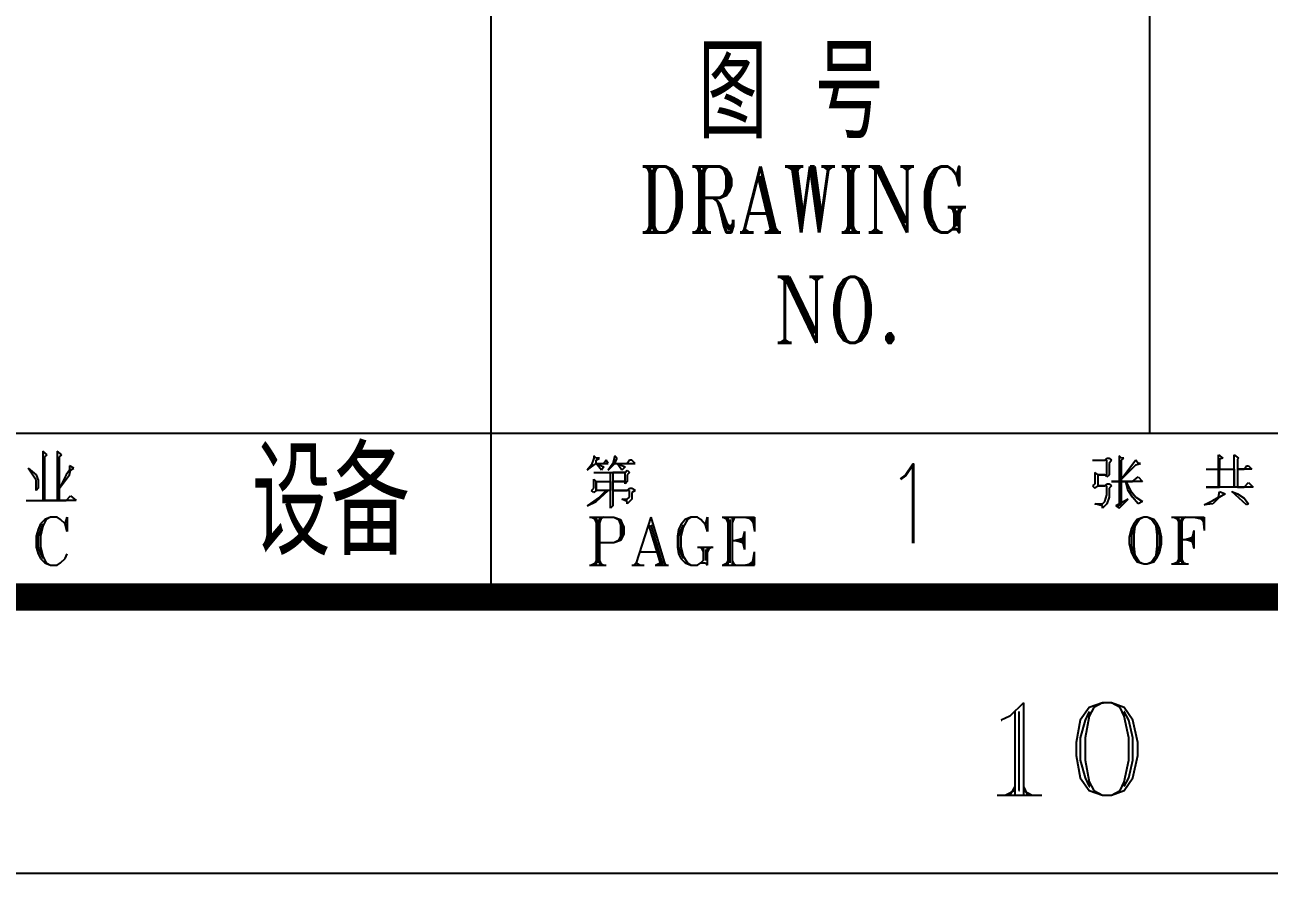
# Model space of a CAD drawing. Extents: x 0 to 1476, y -3 to 841.
# Drawn here: x 1382.42 to 1429.64, y -2.52 to 29.68 of the extents above; entities that cross this region are included whole.
import ezdxf

# ---------------------------------------------------------------- set-up
doc = ezdxf.new("R2010")
doc.units = 0
doc.header["$LTSCALE"] = 3
doc.header["$MEASUREMENT"] = 0
doc.layers.get('0').update_dxf_attribs({"linetype": 'CONTINUOUS'})
doc.layers.add('BORDER', color=7, linetype='CONTINUOUS')
doc.layers.add('LAYER1', color=2, linetype='CONTINUOUS')
doc.styles.add('HEAD', font='ROMANT.SHX', dxfattribs={"width": 0.8, "height": 3.5, "bigfont": 'hztxt.shx'})
doc.styles.add('HZTXT', font='romans', dxfattribs={"width": 0.75, "bigfont": 'HZTXT'})

msp = doc.modelspace()

# ---------------------------------------------------------------- linework, layer by layer
at = {"layer": 'BORDER'}
for p, q in [((1400.11291, 8.15457), (1400.11291, 58.16237)), ((1425.11291, 14.16736), (1425.11291, 58.16237)), ((1465.1138, 14.16736), (1285.06879, 14.16736)), ((1383.26361, 13.36283), (1383.09424, 13.48987)), ((1383.09424, 13.48987), (1383.09424, 11.62675)), ((1383.17893, 13.27815), (1383.26361, 13.36283)), ((1383.17893, 11.62675), (1383.17893, 13.27815)), ((1383.81408, 13.36283), (1383.64471, 13.48987)), ((1383.64471, 13.48987), (1383.64471, 11.62675)), ((1383.72939, 13.27815), (1383.81408, 13.36283)), ((1383.72939, 12.09253), (1383.72939, 13.27815)), ((1404.01132, 13.2358), (1403.92663, 12.98174)), ((1404.096, 13.2358), (1404.01132, 13.32049)), ((1404.01132, 13.32049), (1404.01132, 13.2358)), ((1404.096, 13.15112), (1404.22303, 13.2358)), ((1404.22303, 13.2358), (1404.096, 13.2358)), ((1404.81585, 13.32049), (1404.73116, 13.02409)), ((1404.90053, 13.2358), (1404.81585, 13.32049)), ((1404.81585, 13.02409), (1404.90053, 13.2358)), ((1423.40469, 13.15112), (1423.48937, 13.2358)), ((1423.48937, 13.2358), (1423.57406, 13.2358)), ((1423.57406, 13.2358), (1423.65875, 13.15112)), ((1424.03984, 13.2358), (1423.95515, 13.32049)), ((1423.95515, 13.32049), (1423.95515, 12.34659)), ((1424.03984, 13.15112), (1424.12453, 13.2358)), ((1424.12453, 13.2358), (1424.03984, 13.2358)), ((1427.72374, 12.81237), (1427.72374, 13.36283)), ((1427.72374, 13.36283), (1427.89311, 13.2358)), ((1427.89311, 13.2358), (1427.76608, 13.19346)), ((1428.31655, 13.36283), (1428.48592, 13.2358)), ((1428.31655, 12.81237), (1428.31655, 13.36283)), ((1428.48592, 13.2358), (1428.44358, 13.19346)), ((1382.54377, 12.85471), (1382.84018, 12.60065)), ((1382.84018, 12.38893), (1382.54377, 12.85471)), ((1384.11048, 12.77002), (1383.98345, 12.60065)), ((1384.27986, 12.85471), (1384.11048, 12.9394)), ((1384.11048, 12.9394), (1384.11048, 12.77002)), ((1384.11048, 12.60065), (1384.15283, 12.77002)), ((1384.15283, 12.77002), (1384.27986, 12.85471)), ((1403.92663, 12.98174), (1403.75726, 12.77002)), ((1403.75726, 12.77002), (1403.92663, 12.89706)), ((1403.92663, 12.89706), (1404.096, 13.02409)), ((1404.096, 13.02409), (1404.096, 13.15112)), ((1404.096, 13.02409), (1404.39241, 12.89706)), ((1404.30772, 12.77002), (1404.096, 13.02409)), ((1404.096, 13.02409), (1404.56178, 13.02409)), ((1404.39241, 12.89706), (1404.30772, 12.77002)), ((1404.4771, 13.15112), (1404.39241, 13.02409)), ((1404.56178, 13.02409), (1404.4771, 13.15112)), ((1404.73116, 13.02409), (1404.56178, 12.77002)), ((1404.56178, 12.77002), (1404.81585, 13.02409)), ((1404.81585, 13.02409), (1404.90053, 13.02409)), ((1404.90053, 13.02409), (1405.19694, 12.89706)), ((1405.06991, 12.77002), (1404.90053, 13.02409)), ((1404.90053, 13.02409), (1405.57803, 13.02409)), ((1405.19694, 12.89706), (1405.06991, 12.77002)), ((1405.19694, 12.68534), (1405.28162, 12.77002)), ((1405.36631, 13.15112), (1405.28162, 13.02409)), ((1405.28162, 12.77002), (1405.36631, 12.68534)), ((1405.451, 13.15112), (1405.36631, 13.15112)), ((1405.57803, 13.02409), (1405.451, 13.15112)), ((1422.93891, 13.15112), (1423.40469, 13.15112)), ((1423.48937, 13.15112), (1423.40469, 13.15112)), ((1423.48937, 12.60065), (1423.48937, 13.15112)), ((1423.65875, 13.15112), (1423.57406, 13.02409)), ((1423.57406, 13.02409), (1423.57406, 12.60065)), ((1424.59031, 13.15112), (1424.03984, 12.43128)), ((1424.03984, 12.43128), (1424.03984, 13.15112)), ((1424.03984, 12.43128), (1424.59031, 12.98174)), ((1424.675, 13.02409), (1424.59031, 13.15112)), ((1424.59031, 12.98174), (1424.75968, 13.02409)), ((1424.75968, 13.02409), (1424.675, 13.02409)), ((1427.25796, 12.81237), (1427.72374, 12.81237)), ((1427.72374, 12.13487), (1427.72374, 12.81237)), ((1427.72374, 12.81237), (1427.72374, 12.13487)), ((1427.76608, 13.19346), (1427.76608, 12.81237)), ((1427.76608, 12.13487), (1427.76608, 12.81237)), ((1427.76608, 12.81237), (1428.31655, 12.81237)), ((1428.31655, 12.13487), (1428.31655, 12.81237)), ((1428.31655, 12.81237), (1428.31655, 12.13487)), ((1428.44358, 13.19346), (1428.44358, 12.81237)), ((1428.44358, 12.81237), (1428.69764, 12.81237)), ((1428.99404, 12.81237), (1428.44358, 12.81237)), ((1428.44358, 12.81237), (1428.44358, 12.13487)), ((1428.69764, 12.81237), (1428.78233, 12.9394)), ((1428.78233, 12.9394), (1428.86701, 12.9394)), ((1428.86701, 12.9394), (1428.99404, 12.81237)), ((1382.84018, 12.60065), (1382.92486, 12.38893)), ((1382.84018, 12.00784), (1382.84018, 12.38893)), ((1382.92486, 12.38893), (1382.92486, 12.09253)), ((1383.72939, 12.09253), (1384.11048, 12.60065)), ((1383.98345, 12.60065), (1383.72939, 12.09253)), ((1404.01132, 12.68534), (1405.19694, 12.68534)), ((1404.01132, 12.09253), (1404.01132, 12.43128)), ((1404.01132, 12.43128), (1404.096, 12.34659)), ((1404.096, 12.34659), (1404.096, 12.00784)), ((1404.096, 12.00784), (1404.096, 12.34659)), ((1404.096, 12.34659), (1404.64647, 12.34659)), ((1404.64647, 12.00784), (1404.64647, 12.68534)), ((1404.64647, 12.34659), (1404.64647, 12.00784)), ((1405.19694, 12.68534), (1404.73116, 12.68534)), ((1404.73116, 12.68534), (1404.73116, 12.34659)), ((1404.73116, 12.34659), (1405.19694, 12.34659)), ((1405.19694, 12.34659), (1404.73116, 12.34659)), ((1404.73116, 12.34659), (1404.73116, 12.00784)), ((1405.19694, 12.2619), (1405.19694, 12.68534)), ((1405.28162, 12.34659), (1405.19694, 12.2619)), ((1405.36631, 12.68534), (1405.28162, 12.60065)), ((1405.28162, 12.60065), (1405.28162, 12.34659)), ((1423.15063, 12.60065), (1423.02359, 12.68534)), ((1423.02359, 12.68534), (1423.02359, 12.2619)), ((1423.40469, 12.60065), (1423.15063, 12.60065)), ((1423.15063, 12.17721), (1423.15063, 12.60065)), ((1423.15063, 12.60065), (1423.48937, 12.60065)), ((1423.48937, 12.51596), (1423.40469, 12.60065)), ((1423.57406, 12.60065), (1423.48937, 12.51596)), ((1423.95515, 12.34659), (1423.65875, 12.34659)), ((1423.65875, 12.34659), (1423.95515, 12.34659)), ((1423.95515, 12.34659), (1423.95515, 11.41503)), ((1424.03984, 12.34659), (1424.03984, 12.43128)), ((1424.03984, 12.34659), (1424.46328, 12.34659)), ((1424.03984, 11.49972), (1424.03984, 12.34659)), ((1424.20922, 12.34659), (1424.03984, 12.34659)), ((1424.84437, 12.34659), (1424.20922, 12.34659)), ((1424.20922, 12.34659), (1424.2939, 12.17721)), ((1424.2939, 12.00784), (1424.20922, 12.34659)), ((1424.46328, 12.34659), (1424.675, 12.51596)), ((1424.675, 12.51596), (1424.84437, 12.34659)), ((1428.69764, 12.13487), (1428.86701, 12.30424)), ((1428.86701, 12.30424), (1429.03639, 12.13487)), ((1382.92486, 12.09253), (1382.84018, 12.00784)), ((1383.72939, 11.62675), (1383.72939, 12.09253)), ((1403.92663, 12.00784), (1404.01132, 12.09253)), ((1404.01132, 11.92315), (1403.92663, 12.00784)), ((1404.096, 12.00784), (1404.01132, 11.92315)), ((1404.096, 11.5844), (1404.56178, 12.00784)), ((1404.56178, 12.00784), (1404.096, 12.00784)), ((1404.4771, 12.00784), (1404.22303, 11.75378)), ((1404.64647, 12.00784), (1404.4771, 12.00784)), ((1404.64647, 11.33034), (1404.64647, 12.00784)), ((1404.73116, 12.00784), (1405.28162, 12.00784)), ((1405.36631, 12.00784), (1404.73116, 12.00784)), ((1404.73116, 12.00784), (1404.73116, 11.41503)), ((1405.28162, 12.00784), (1405.36631, 12.09253)), ((1405.36631, 12.09253), (1405.451, 12.09253)), ((1405.36631, 11.75378), (1405.36631, 12.00784)), ((1405.451, 12.09253), (1405.57803, 12.00784)), ((1405.57803, 12.00784), (1405.451, 11.92315)), ((1405.451, 11.92315), (1405.451, 11.66909)), ((1423.02359, 12.2619), (1422.93891, 12.17721)), ((1422.93891, 12.17721), (1423.02359, 12.09253)), ((1423.02359, 12.09253), (1423.15063, 12.17721)), ((1423.15063, 12.17721), (1423.40469, 12.17721)), ((1423.48937, 12.17721), (1423.15063, 12.17721)), ((1423.40469, 12.17721), (1423.48937, 12.2619)), ((1423.40469, 11.5844), (1423.48937, 11.83847)), ((1423.48937, 12.2619), (1423.57406, 12.2619)), ((1423.48937, 11.83847), (1423.48937, 12.17721)), ((1423.57406, 12.2619), (1423.65875, 12.17721)), ((1423.65875, 12.17721), (1423.57406, 12.09253)), ((1423.57406, 12.09253), (1423.57406, 11.75378)), ((1424.2939, 12.17721), (1424.37859, 12.00784)), ((1424.46328, 11.75378), (1424.2939, 12.00784)), ((1424.37859, 12.00784), (1424.59031, 11.75378)), ((1427.25796, 12.13487), (1427.72374, 12.13487)), ((1428.31655, 12.13487), (1427.25796, 12.13487)), ((1427.72374, 12.13487), (1427.76608, 12.13487)), ((1427.72374, 11.75378), (1427.76608, 11.9655)), ((1427.76608, 11.9655), (1427.9778, 11.88081)), ((1427.9778, 11.88081), (1427.76608, 11.75378)), ((1428.23186, 11.9655), (1428.44358, 11.88081)), ((1428.78233, 11.45737), (1428.23186, 11.9655)), ((1429.03639, 12.13487), (1428.31655, 12.13487)), ((1428.44358, 12.13487), (1428.69764, 12.13487)), ((1428.44358, 11.88081), (1428.69764, 11.71143)), ((1382.45908, 11.62675), (1383.98345, 11.62675)), ((1383.64471, 11.62675), (1383.17893, 11.62675)), ((1384.36455, 11.62675), (1383.72939, 11.62675)), ((1383.98345, 11.62675), (1384.15283, 11.79612)), ((1384.15283, 11.79612), (1384.36455, 11.62675)), ((1404.22303, 11.75378), (1403.75726, 11.41503)), ((1403.75726, 11.41503), (1404.096, 11.5844)), ((1404.73116, 11.41503), (1404.64647, 11.33034)), ((1405.28162, 11.5844), (1405.06991, 11.66909)), ((1405.06991, 11.66909), (1405.28162, 11.66909)), ((1405.28162, 11.66909), (1405.36631, 11.75378)), ((1405.451, 11.66909), (1405.28162, 11.49972)), ((1405.28162, 11.49972), (1405.28162, 11.5844)), ((1423.32, 11.41503), (1423.02359, 11.49972)), ((1423.02359, 11.49972), (1423.32, 11.49972)), ((1423.32, 11.49972), (1423.40469, 11.5844)), ((1423.48937, 11.49972), (1423.32, 11.33034)), ((1423.32, 11.33034), (1423.32, 11.41503)), ((1423.57406, 11.75378), (1423.48937, 11.49972)), ((1424.2939, 11.66909), (1423.82812, 11.41503)), ((1423.82812, 11.41503), (1424.03984, 11.49972)), ((1423.95515, 11.41503), (1423.82812, 11.41503)), ((1423.82812, 11.41503), (1423.95515, 11.33034)), ((1423.95515, 11.33034), (1424.2939, 11.66909)), ((1424.675, 11.49972), (1424.46328, 11.75378)), ((1424.59031, 11.75378), (1424.84437, 11.5844)), ((1424.84437, 11.5844), (1424.675, 11.49972)), ((1427.17327, 11.45737), (1427.51202, 11.62675)), ((1427.51202, 11.49972), (1427.17327, 11.45737)), ((1427.76608, 11.75378), (1427.51202, 11.49972)), ((1427.51202, 11.62675), (1427.72374, 11.75378)), ((1428.69764, 11.71143), (1428.86701, 11.49972)), ((1428.86701, 11.49972), (1428.78233, 11.45737)), ((1383.17893, 10.90691), (1383.00955, 10.73753)), ((1383.22127, 10.90691), (1383.09424, 10.65284)), ((1383.39064, 10.99159), (1383.17893, 10.90691)), ((1383.39064, 10.99159), (1383.22127, 10.90691)), ((1383.64471, 10.99159), (1383.39064, 10.99159)), ((1383.77174, 10.90691), (1383.64471, 10.99159)), ((1383.94111, 10.73753), (1383.77174, 10.90691)), ((1383.94111, 10.73753), (1384.0258, 10.99159)), ((1384.0258, 10.99159), (1384.0258, 10.44113)), ((1403.84194, 10.99159), (1404.7735, 10.99159)), ((1403.92663, 10.99159), (1404.096, 10.90691)), ((1404.01132, 10.99159), (1404.096, 10.77987)), ((1404.096, 10.99159), (1404.096, 9.17082)), ((1404.18069, 10.90691), (1404.18069, 9.25551)), ((1404.22303, 10.99159), (1404.22303, 9.17082)), ((1404.30772, 10.99159), (1404.22303, 10.77987)), ((1404.39241, 10.99159), (1404.22303, 10.90691)), ((1404.7735, 10.99159), (1405.02756, 10.90691)), ((1404.7735, 10.99159), (1404.94288, 10.90691)), ((1404.94288, 10.90691), (1405.02756, 10.69519)), ((1405.02756, 10.90691), (1405.06991, 10.77987)), ((1406.17084, 10.99159), (1405.62037, 9.25551)), ((1406.17084, 10.99159), (1406.72131, 9.17082)), ((1407.48349, 10.90691), (1407.31412, 10.69519)), ((1407.56818, 10.90691), (1407.39881, 10.6105)), ((1407.69521, 10.99159), (1407.48349, 10.90691)), ((1407.69521, 10.99159), (1407.56818, 10.90691)), ((1407.94927, 10.99159), (1407.69521, 10.99159)), ((1408.0763, 10.90691), (1407.94927, 10.99159)), ((1408.24568, 10.69519), (1408.0763, 10.90691)), ((1408.24568, 10.69519), (1408.33036, 10.99159)), ((1408.33036, 10.99159), (1408.33036, 10.44113)), ((1408.88083, 10.99159), (1410.1088, 10.99159)), ((1408.92317, 10.99159), (1409.09255, 10.90691)), ((1409.00786, 10.99159), (1409.09255, 10.77987)), ((1409.09255, 10.99159), (1409.09255, 9.17082)), ((1409.17724, 10.90691), (1409.17724, 9.25551)), ((1409.26192, 10.99159), (1409.26192, 9.17082)), ((1409.34661, 10.99159), (1409.26192, 10.77987)), ((1409.38895, 10.99159), (1409.26192, 10.90691)), ((1409.7277, 10.99159), (1410.1088, 10.90691)), ((1409.85473, 10.99159), (1410.1088, 10.77987)), ((1409.93942, 10.99159), (1410.1088, 10.69519)), ((1410.02411, 10.99159), (1410.1088, 10.44113)), ((1410.1088, 10.99159), (1410.1088, 10.44113)), ((1424.63265, 10.90691), (1424.50562, 10.73753)), ((1424.71734, 10.90691), (1424.54796, 10.65284)), ((1424.88671, 10.99159), (1424.63265, 10.90691)), ((1424.88671, 10.99159), (1424.71734, 10.90691)), ((1425.01374, 10.99159), (1424.88671, 10.99159)), ((1425.26781, 10.90691), (1425.01374, 10.99159)), ((1425.18312, 10.90691), (1425.01374, 10.99159)), ((1425.35249, 10.65284), (1425.18312, 10.90691)), ((1425.39484, 10.73753), (1425.26781, 10.90691)), ((1425.9453, 10.99159), (1427.17327, 10.99159)), ((1426.02999, 10.99159), (1426.19937, 10.90691)), ((1426.11468, 10.99159), (1426.19937, 10.82222)), ((1426.19937, 10.99159), (1426.19937, 9.21316)), ((1426.28405, 10.90691), (1426.28405, 9.29785)), ((1426.3264, 10.99159), (1426.3264, 9.21316)), ((1426.41108, 10.99159), (1426.3264, 10.82222)), ((1426.49577, 10.99159), (1426.3264, 10.90691)), ((1426.79218, 10.99159), (1427.17327, 10.90691)), ((1426.96155, 10.99159), (1427.17327, 10.82222)), ((1427.04624, 10.99159), (1427.17327, 10.73753)), ((1427.13092, 10.99159), (1427.17327, 10.48347)), ((1427.17327, 10.99159), (1427.17327, 10.48347)), ((1382.92486, 10.52581), (1382.84018, 10.27175)), ((1383.00955, 10.73753), (1382.92486, 10.52581)), ((1383.00955, 10.52581), (1382.92486, 10.27175)), ((1383.09424, 10.73753), (1383.00955, 10.52581)), ((1383.09424, 10.65284), (1383.00955, 10.27175)), ((1384.0258, 10.44113), (1383.94111, 10.73753)), ((1405.02756, 10.77987), (1405.06991, 10.6105)), ((1405.02756, 10.69519), (1405.02756, 10.27175)), ((1405.06991, 10.77987), (1405.15459, 10.6105)), ((1405.06991, 10.6105), (1405.06991, 10.35644)), ((1405.15459, 10.6105), (1405.15459, 10.35644)), ((1406.08615, 10.69519), (1406.55193, 9.17082)), ((1406.17084, 10.69519), (1406.63662, 9.17082)), ((1407.22943, 10.52581), (1407.18709, 10.27175)), ((1407.31412, 10.69519), (1407.22943, 10.52581)), ((1407.31412, 10.52581), (1407.22943, 10.27175)), ((1407.39881, 10.69519), (1407.31412, 10.52581)), ((1407.39881, 10.6105), (1407.31412, 10.27175)), ((1408.33036, 10.44113), (1408.24568, 10.69519)), ((1409.7277, 10.44113), (1409.64302, 10.10238)), ((1409.7277, 10.44113), (1409.7277, 9.76363)), ((1424.42093, 10.56816), (1424.33625, 10.22941)), ((1424.50562, 10.73753), (1424.42093, 10.56816)), ((1424.50562, 10.56816), (1424.42093, 10.3141)), ((1424.54796, 10.73753), (1424.50562, 10.56816)), ((1424.54796, 10.65284), (1424.50562, 10.3141)), ((1425.39484, 10.56816), (1425.35249, 10.73753)), ((1425.39484, 10.3141), (1425.35249, 10.65284)), ((1425.47952, 10.56816), (1425.39484, 10.73753)), ((1425.47952, 10.3141), (1425.39484, 10.56816)), ((1425.56421, 10.22941), (1425.47952, 10.56816)), ((1426.79218, 10.48347), (1426.70749, 10.14472)), ((1426.79218, 10.48347), (1426.79218, 9.80597)), ((1382.84018, 10.27175), (1382.84018, 9.84832)), ((1382.92486, 10.27175), (1382.92486, 9.84832)), ((1383.00955, 10.27175), (1383.00955, 9.84832)), ((1404.7735, 10.01769), (1404.22303, 10.01769)), ((1405.02756, 10.10238), (1404.7735, 10.01769)), ((1404.94288, 10.10238), (1404.7735, 10.01769)), ((1405.02756, 10.27175), (1404.94288, 10.10238)), ((1405.06991, 10.35644), (1405.02756, 10.18706)), ((1405.06991, 10.18706), (1405.02756, 10.10238)), ((1405.15459, 10.35644), (1405.06991, 10.18706)), ((1407.18709, 10.27175), (1407.18709, 9.84832)), ((1407.22943, 10.27175), (1407.22943, 9.84832)), ((1407.31412, 10.27175), (1407.31412, 9.84832)), ((1409.26192, 10.10238), (1409.7277, 10.10238)), ((1409.7277, 10.18706), (1409.38895, 10.10238)), ((1409.38895, 10.10238), (1409.7277, 10.01769)), ((1409.7277, 10.27175), (1409.55833, 10.10238)), ((1409.55833, 10.10238), (1409.7277, 9.933)), ((1409.64302, 10.10238), (1409.7277, 9.76363)), ((1424.33625, 10.22941), (1424.33625, 9.97535)), ((1424.33625, 9.97535), (1424.42093, 9.6366)), ((1424.42093, 10.3141), (1424.42093, 9.89066)), ((1424.50562, 10.3141), (1424.50562, 9.89066)), ((1425.39484, 9.89066), (1425.39484, 10.3141)), ((1425.47952, 9.89066), (1425.47952, 10.3141)), ((1425.47952, 9.6366), (1425.56421, 9.97535)), ((1425.56421, 9.97535), (1425.56421, 10.22941)), ((1426.3264, 10.14472), (1426.79218, 10.14472)), ((1426.79218, 10.22941), (1426.49577, 10.14472)), ((1426.49577, 10.14472), (1426.79218, 10.06003)), ((1426.79218, 10.3141), (1426.66514, 10.14472)), ((1426.66514, 10.14472), (1426.79218, 9.97535)), ((1426.70749, 10.14472), (1426.79218, 9.80597)), ((1382.84018, 9.84832), (1382.92486, 9.59425)), ((1382.92486, 9.84832), (1383.00955, 9.59425)), ((1382.92486, 9.59425), (1383.00955, 9.42488)), ((1383.00955, 9.84832), (1383.09424, 9.50957)), ((1383.00955, 9.59425), (1383.09424, 9.42488)), ((1383.09424, 9.50957), (1383.22127, 9.25551)), ((1383.94111, 9.42488), (1384.0258, 9.59425)), ((1405.78975, 9.67894), (1406.46725, 9.67894)), ((1407.18709, 9.84832), (1407.22943, 9.59425)), ((1407.22943, 9.84832), (1407.31412, 9.59425)), ((1407.22943, 9.59425), (1407.31412, 9.42488)), ((1407.31412, 9.84832), (1407.39881, 9.50957)), ((1407.31412, 9.59425), (1407.39881, 9.42488)), ((1407.39881, 9.50957), (1407.56818, 9.25551)), ((1407.94927, 9.84832), (1408.54208, 9.84832)), ((1408.03396, 9.84832), (1408.16099, 9.76363)), ((1408.0763, 9.84832), (1408.16099, 9.67894)), ((1408.16099, 9.84832), (1408.16099, 9.34019)), ((1408.24568, 9.76363), (1408.24568, 9.34019)), ((1408.33036, 9.17082), (1408.33036, 9.84832)), ((1408.41505, 9.84832), (1408.33036, 9.67894)), ((1408.49974, 9.84832), (1408.33036, 9.76363)), ((1410.02411, 9.17082), (1410.1088, 9.67894)), ((1410.1088, 9.17082), (1410.1088, 9.67894)), ((1424.42093, 9.89066), (1424.50562, 9.6366)), ((1424.42093, 9.6366), (1424.50562, 9.46722)), ((1424.50562, 9.89066), (1424.54796, 9.55191)), ((1424.50562, 9.6366), (1424.54796, 9.46722)), ((1424.50562, 9.46722), (1424.63265, 9.29785)), ((1424.54796, 9.55191), (1424.71734, 9.29785)), ((1425.18312, 9.29785), (1425.35249, 9.55191)), ((1425.26781, 9.29785), (1425.39484, 9.46722)), ((1425.35249, 9.55191), (1425.39484, 9.89066)), ((1425.35249, 9.46722), (1425.39484, 9.6366)), ((1425.39484, 9.6366), (1425.47952, 9.89066)), ((1425.39484, 9.46722), (1425.47952, 9.6366)), ((1383.00955, 9.42488), (1383.17893, 9.25551)), ((1383.17893, 9.25551), (1383.39064, 9.17082)), ((1383.22127, 9.25551), (1383.39064, 9.17082)), ((1383.39064, 9.17082), (1383.64471, 9.17082)), ((1383.64471, 9.17082), (1383.77174, 9.25551)), ((1383.77174, 9.25551), (1383.94111, 9.42488)), ((1403.84194, 9.17082), (1404.4771, 9.17082)), ((1404.096, 9.25551), (1403.92663, 9.17082)), ((1404.096, 9.34019), (1404.01132, 9.17082)), ((1404.22303, 9.34019), (1404.30772, 9.17082)), ((1404.22303, 9.25551), (1404.39241, 9.17082)), ((1405.451, 9.17082), (1405.91678, 9.17082)), ((1405.62037, 9.25551), (1405.53569, 9.17082)), ((1405.62037, 9.25551), (1405.78975, 9.17082)), ((1406.34021, 9.17082), (1406.84834, 9.17082)), ((1406.55193, 9.25551), (1406.38256, 9.17082)), ((1406.55193, 9.34019), (1406.46725, 9.17082)), ((1406.63662, 9.34019), (1406.76365, 9.17082)), ((1407.31412, 9.42488), (1407.48349, 9.25551)), ((1407.48349, 9.25551), (1407.69521, 9.17082)), ((1407.56818, 9.25551), (1407.69521, 9.17082)), ((1407.69521, 9.17082), (1407.94927, 9.17082)), ((1407.94927, 9.17082), (1408.0763, 9.25551)), ((1408.16099, 9.34019), (1408.0763, 9.25551)), ((1408.0763, 9.25551), (1408.24568, 9.25551)), ((1408.24568, 9.25551), (1408.33036, 9.17082)), ((1408.88083, 9.17082), (1410.1088, 9.17082)), ((1409.09255, 9.25551), (1408.92317, 9.17082)), ((1409.09255, 9.34019), (1409.00786, 9.17082)), ((1409.26192, 9.34019), (1409.34661, 9.17082)), ((1409.26192, 9.25551), (1409.38895, 9.17082)), ((1409.7277, 9.17082), (1410.1088, 9.25551)), ((1409.85473, 9.17082), (1410.1088, 9.34019)), ((1409.93942, 9.17082), (1410.1088, 9.42488)), ((1424.63265, 9.29785), (1424.88671, 9.21316)), ((1424.71734, 9.29785), (1424.88671, 9.21316)), ((1424.88671, 9.21316), (1425.01374, 9.21316)), ((1425.01374, 9.21316), (1425.26781, 9.29785)), ((1425.01374, 9.21316), (1425.18312, 9.29785)), ((1425.9453, 9.21316), (1426.58046, 9.21316)), ((1426.19937, 9.29785), (1426.02999, 9.21316)), ((1426.19937, 9.38254), (1426.11468, 9.21316)), ((1426.3264, 9.38254), (1426.41108, 9.21316)), ((1426.3264, 9.29785), (1426.49577, 9.21316)), ((1284.06879, 8.15457), (1464.1138, 8.15457)), ((1284.06879, 8.15457), (1464.1138, 8.15457)), ((1285.06879, 8.15457), (1465.1138, 8.15457)), ((1285.06879, 8.15457), (1465.1138, 8.15457)), ((1285.06879, 8.15457), (1465.1138, 8.15457)), ((1285.06879, 8.15457), (1465.1138, 8.15457)), ((1285.06879, 8.15457), (1465.1138, 8.15457)), ((1283.64536, 7.73114), (1464.53724, 7.73114)), ((1283.64536, 7.73114), (1464.53724, 7.73114)), ((1464.28317, 7.9852), (1283.89942, 7.9852)), ((1464.28317, 7.9852), (1283.89942, 7.9852)), ((1284.64536, 7.73114), (1465.53724, 7.73114)), ((1284.64536, 7.73114), (1465.53724, 7.73114)), ((1284.64536, 7.73114), (1465.53724, 7.73114)), ((1284.64536, 7.73114), (1465.53724, 7.73114)), ((1284.64536, 7.73114), (1465.53724, 7.73114)), ((1465.28317, 7.9852), (1284.89942, 7.9852)), ((1465.28317, 7.9852), (1284.89942, 7.9852)), ((1465.28317, 7.9852), (1284.89942, 7.9852)), ((1465.28317, 7.9852), (1284.89942, 7.9852)), ((1465.28317, 7.9852), (1284.89942, 7.9852)), ((1464.7913, 7.47707), (1283.3913, 7.47707)), ((1464.7913, 7.47707), (1283.3913, 7.47707)), ((1464.7913, 7.47707), (1283.3913, 7.47707)), ((1464.7913, 7.47707), (1283.3913, 7.47707)), ((1465.7913, 7.47707), (1284.3913, 7.47707)), ((1465.7913, 7.47707), (1284.3913, 7.47707)), ((1465.7913, 7.47707), (1284.3913, 7.47707)), ((1465.7913, 7.47707), (1284.3913, 7.47707)), ((1465.7913, 7.47707), (1284.3913, 7.47707)), ((1465.7913, 7.47707), (1284.3913, 7.47707)), ((1465.7913, 7.47707), (1284.3913, 7.47707)), ((1465.7913, 7.47707), (1284.3913, 7.47707)), ((1465.7913, 7.47707), (1284.3913, 7.47707)), ((1465.7913, 7.47707), (1284.3913, 7.47707)), ((634.7913, -2.52293), (1475.7913, -2.52293))]:
    msp.add_line(p, q, dxfattribs=at)
at = {"layer": 'BORDER', "color": 7}
for p, q in [((1420.3227, 3.9472), (1419.80752, 3.43202)), ((1420.3227, 3.9472), (1420.3227, 0.43187)), ((1423.32285, 3.9472), (1422.80767, 3.76537)), ((1423.32285, 3.9472), (1422.9895, 3.76537)), ((1423.6562, 3.9472), (1423.32285, 3.9472)), ((1423.32285, 3.9472), (1423.35316, 3.9472)), ((1423.6562, 3.9472), (1423.68651, 3.9472)), ((1424.14108, 3.76537), (1423.6562, 3.9472)), ((1423.98955, 3.76537), (1423.6562, 3.9472)), ((1419.80752, 3.43202), (1419.47417, 3.2805)), ((1419.98935, 3.61385), (1419.98935, 0.43187)), ((1420.14087, 3.61385), (1420.14087, 0.6137)), ((1422.80767, 3.76537), (1422.47432, 3.2805)), ((1422.80767, 3.61385), (1422.65615, 3.2805)), ((1422.80767, 3.43202), (1422.65615, 2.6138)), ((1422.9895, 3.76537), (1422.80767, 3.43202)), ((1424.14108, 3.43202), (1423.98955, 3.76537)), ((1424.47443, 3.2805), (1424.14108, 3.76537)), ((1424.3229, 3.2805), (1424.14108, 3.61385)), ((1424.14108, 3.61385), (1424.17138, 3.61385)), ((1424.3229, 2.6138), (1424.14108, 3.43202)), ((1419.47417, 3.2805), (1419.50448, 3.2805)), ((1422.47432, 3.2805), (1422.3228, 2.43197)), ((1422.65615, 3.2805), (1422.47432, 2.6138)), ((1424.47443, 2.6138), (1424.3229, 3.2805)), ((1424.65625, 2.43197), (1424.47443, 3.2805)), ((1422.3228, 2.43197), (1422.3228, 1.9471)), ((1422.47432, 2.6138), (1422.47432, 1.76527)), ((1422.65615, 2.6138), (1422.65615, 1.76527)), ((1424.3229, 1.76527), (1424.3229, 2.6138)), ((1424.47443, 1.76527), (1424.47443, 2.6138)), ((1424.65625, 1.9471), (1424.65625, 2.43197)), ((1422.3228, 1.9471), (1422.47432, 1.09857)), ((1424.47443, 1.09857), (1424.65625, 1.9471)), ((1422.47432, 1.76527), (1422.65615, 1.09857)), ((1422.65615, 1.76527), (1422.80767, 0.94705)), ((1424.14108, 0.94705), (1424.3229, 1.76527)), ((1424.3229, 1.09857), (1424.47443, 1.76527)), ((1422.47432, 1.09857), (1422.80767, 0.6137)), ((1422.65615, 1.09857), (1422.80767, 0.76522)), ((1422.80767, 0.94705), (1422.9895, 0.6137)), ((1423.98955, 0.6137), (1424.14108, 0.94705)), ((1424.14108, 0.6137), (1424.47443, 1.09857)), ((1424.14108, 0.76522), (1424.3229, 1.09857)), ((1419.98935, 0.6137), (1419.656, 0.43187)), ((1419.98935, 0.76522), (1419.80752, 0.43187)), ((1420.14087, 0.6137), (1420.17118, 0.6137)), ((1420.3227, 0.76522), (1420.47422, 0.43187)), ((1420.3227, 0.6137), (1420.65605, 0.43187)), ((1422.80767, 0.76522), (1422.83798, 0.76522)), ((1422.80767, 0.6137), (1423.32285, 0.43187)), ((1422.9895, 0.6137), (1423.32285, 0.43187)), ((1423.6562, 0.43187), (1424.14108, 0.6137)), ((1423.6562, 0.43187), (1423.98955, 0.6137)), ((1419.32265, 0.43187), (1420.9894, 0.43187)), ((1419.656, 0.43187), (1419.6863, 0.43187)), ((1419.80752, 0.43187), (1419.83783, 0.43187)), ((1419.98935, 0.43187), (1420.01965, 0.43187)), ((1420.3227, 0.43187), (1420.353, 0.43187)), ((1420.47422, 0.43187), (1420.50453, 0.43187)), ((1420.65605, 0.43187), (1420.68636, 0.43187)), ((1420.9894, 0.43187), (1421.01971, 0.43187)), ((1423.32285, 0.43187), (1423.6562, 0.43187)), ((1423.32285, 0.43187), (1423.35316, 0.43187))]:
    msp.add_line(p, q, dxfattribs=at)
at = {"layer": 'BORDER', "const_width": 1}
msp.add_lwpolyline([(660.2913, 7.97707), (1465.2913, 7.97707), (1465.2913, 580.97707), (660.2913, 580.97707)], close=True, dxfattribs=at)

# ---------------------------------------------------------------- texts
for s, height, style, width, p in [('图 号', 3.5, 'HZTXT', 0.75, (1407.97096, 25.37127)), ('DRAWING', 2.5, 'HEAD', 0.8, (1405.70636, 21.80042)), ('NO.', 2.5, 'HEAD', 0.8, (1410.82988, 17.60835))]:
    msp.add_text(s, height=height, dxfattribs=dict(style=style, width=width)).set_placement(p)
at = {"layer": 'LAYER1', "style": 'HZTXT', "width": 0.75}
for s, height, p in [('设备', 4, (1391.03112, 9.55305)), ('1', 3, (1415.07457, 10.00129))]:
    msp.add_text(s, height=height, dxfattribs=at).set_placement(p)

doc.saveas('drawing.dxf')
